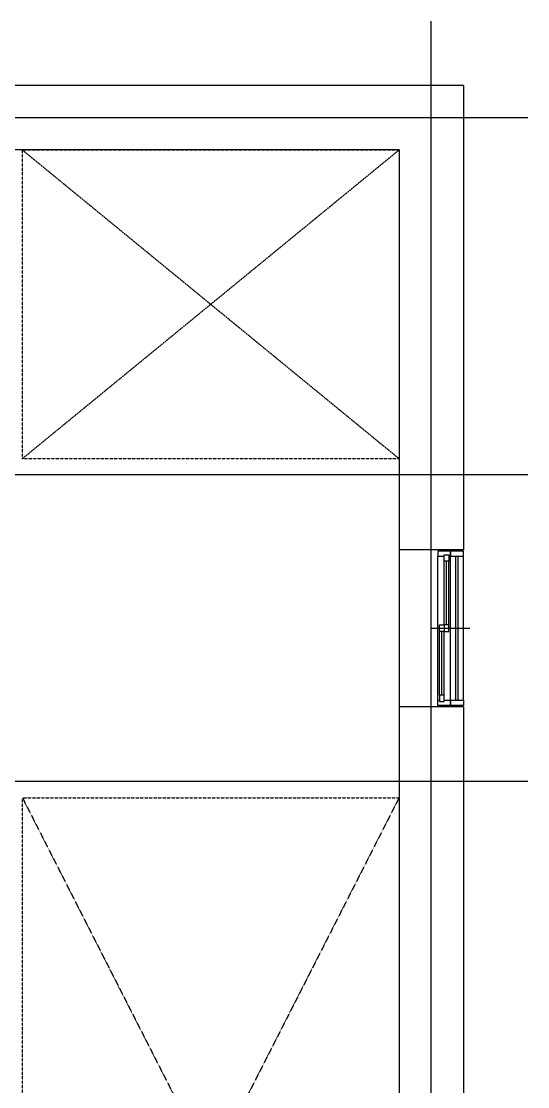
# Model space of a CAD drawing. Header units: millimetres. Extents: x 18456 to 179493, y -203649 to 469211.
# Drawn here: x 122248 to 126186, y 355321 to 363602 of the extents above; entities that cross this region are included whole.
import ezdxf

# ---------------------------------------------------------------- set-up
doc = ezdxf.new("R2010")
doc.units = ezdxf.units.MM
doc.linetypes.add('X-평면도(기본형)$0$CEN', pattern=[52.5, 50, -1, 0.5, -1])
doc.linetypes.add('X-평면도(기본형)$0$HID', pattern=[2.8, 1.8, -1])
for name, color, linetype, true_color in [('X-평면도(기본형)$0$4ELE', 4, 'Continuous', 0x00ffff), ('X-평면도(기본형)$0$CEN', 1, 'X-평면도(기본형)$0$CEN', 0xff0000), ('X-평면도(기본형)$0$OPEN', 1, 'Continuous', 0xff0000), ('X-평면도(기본형)$0$W1', 2, 'Continuous', 0xffff00), ('X-평면도(기본형)$0$WIN', 4, 'Continuous', 0x00ffff)]:
    doc.layers.add(name, color=color, linetype=linetype, true_color=true_color)

# ---------------------------------------------------------------- blocks, each defined once
blk = doc.blocks.new('X-평면도(기본형)$0$phg1200')
at = {"layer": 'X-평면도(기본형)$0$WIN', "color": 1, "true_color": 0xff0000}
blk.add_line((600, 250), (600, -50), dxfattribs=at)
at = {"layer": 'X-평면도(기본형)$0$WIN', "color": 8, "true_color": 0x808080}
for p, q in [((40, 200), (1160, 200)), ((80, 186), (575, 186)), ((40, 100), (1160, 100)), ((40, 100), (1160, 100)), ((80, 150), (575, 150)), ((625, 150), (1120, 150)), ((625, 114), (1120, 114)), ((40, 0), (1160, 0))]:
    blk.add_line(p, q, dxfattribs=at)
at = {"layer": 'X-평면도(기본형)$0$WIN'}
for p, q in [((80, 168), (575, 168)), ((0, 100), (40, 100)), ((625, 132), (1120, 132)), ((40, 60), (1160, 60)), ((40, 40), (1160, 40))]:
    blk.add_line(p, q, dxfattribs=at)
for points in [[(40, 150), (40, 100), (0, 100), (0, 200), (40, 200), (40, 186)], [(1160, 114), (1160, 100), (1200, 100), (1200, 200), (1160, 200), (1160, 150)]]:
    blk.add_lwpolyline(points, dxfattribs=at)
for points in [[(30, 150), (80, 150), (80, 186), (30, 186)], [(625, 150), (575, 150), (575, 186), (625, 186)], [(40, 100), (40, 0), (0, 0), (0, 100)], [(575, 114), (625, 114), (625, 150), (575, 150)], [(1170, 114), (1120, 114), (1120, 150), (1170, 150)], [(1160, 0), (1200, 0), (1200, 100), (1160, 100)]]:
    blk.add_lwpolyline(points, close=True, dxfattribs=at)

msp = doc.modelspace()

# ---------------------------------------------------------------- linework, layer by layer
at = {"layer": 'X-평면도(기본형)$0$4ELE'}
msp.add_line((125186.3, 359494.9), (125186.3, 358274.9), dxfattribs=at)
at = {"layer": 'X-평면도(기본형)$0$CEN'}
for p, q in [((125436.3, 351517.4), (125436.3, 363602.4)), ((126186.3, 362852.4), (120901.3, 362852.4)), ((126186.3, 360077.4), (121856.3, 360077.4)), ((126186.3, 357692.4), (121856.3, 357692.4))]:
    msp.add_line(p, q, dxfattribs=at)
at = {"layer": 'X-평면도(기본형)$0$OPEN', "linetype": 'X-평면도(기본형)$0$HID'}
for p, q in [((122256.3, 362602.4), (125186.3, 360202.4)), ((125186.3, 362602.4), (122256.3, 360202.4)), ((125186.3, 357567.4), (122256.3, 351817.4)), ((122256.3, 357567.4), (125186.3, 351817.4))]:
    msp.add_line(p, q, dxfattribs=at)
for points in [[(122256.3, 362602.4), (125186.3, 362602.4), (125186.3, 360202.4), (122256.3, 360202.4)], [(122256.3, 357567.4), (125186.3, 357567.4), (125186.3, 351817.4), (122256.3, 351817.4)]]:
    msp.add_lwpolyline(points, close=True, dxfattribs=at)
at = {"layer": 'X-평면도(기본형)$0$W1'}
for p, q in [((125686.3, 363102.4), (118186.3, 363102.4)), ((125686.3, 363102.4), (125686.3, 359494.9)), ((125186.3, 362602.4), (118686.3, 362602.4)), ((125186.3, 362602.4), (125186.3, 359494.9)), ((125686.3, 359494.9), (125186.3, 359494.9)), ((125686.3, 358274.9), (125186.3, 358274.9)), ((125186.3, 358274.9), (125186.3, 351817.4)), ((125686.3, 358274.9), (125686.3, 351317.4))]:
    msp.add_line(p, q, dxfattribs=at)

# ---------------------------------------------------------------- block references
at = {"layer": 'X-평면도(기본형)$0$WIN', "rotation": 90}
msp.add_blockref('X-평면도(기본형)$0$phg1200', (125686.3, 358284.9), dxfattribs=at)

doc.saveas('drawing.dxf')
